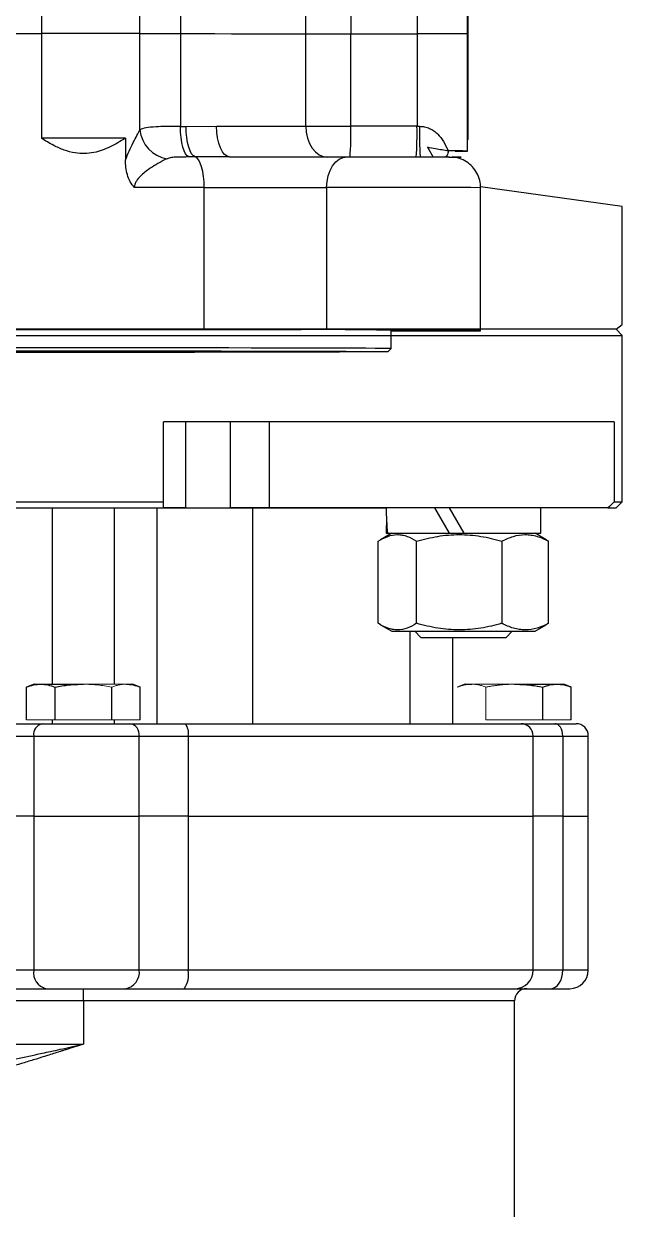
# Model space of a CAD drawing. Header units: millimetres. Extents: x 2028 to 4172, y 863 to 2379.
# Drawn here: x 3467.9 to 3565.1, y 1838.1 to 2030.5 of the extents above; entities that cross this region are included whole.
import ezdxf

# ---------------------------------------------------------------- set-up
doc = ezdxf.new("R2010")
doc.units = ezdxf.units.MM

msp = doc.modelspace()

# ---------------------------------------------------------------- linework, layer by layer
at = {"color": 7, "linetype": 'Continuous', "lineweight": 25}
for p, q in [((3470.735, 2045.884), (3470.735, 2028.884)), ((3486.738, 2028.875), (3486.738, 2045.875)), ((3493.313, 2045.861), (3493.312, 2028.861)), ((3513.661, 2028.834), (3513.661, 2045.834)), ((3520.988, 2045.827), (3520.988, 2028.827)), ((3531.738, 2045.828), (3531.738, 2028.828)), ((3539.936, 2028.811), (3539.936, 2045.811)), ((3540.058, 2028.757), (3540.058, 2045.757)), ((3470.735, 2028.884), (3470.735, 2011.884)), ((3486.738, 2013.267), (3486.738, 2028.875)), ((3493.312, 2028.861), (3493.312, 2013.811)), ((3513.661, 2013.834), (3513.661, 2028.834)), ((3513.661, 2028.834), (3513.669, 2028.834)), ((3520.988, 2028.827), (3531.738, 2028.828)), ((3520.988, 2013.828), (3520.988, 2028.827)), ((3531.738, 2028.828), (3531.738, 2013.828)), ((3539.936, 2009.811), (3539.936, 2028.811)), ((3539.936, 2028.76), (3540.058, 2028.757)), ((3540.058, 2011.757), (3540.058, 2028.757)), ((3494.245, 2013.81), (3499.187, 2013.856)), ((3531.738, 2013.828), (3520.988, 2013.828)), ((3484.38, 2011.884), (3484.38, 2008.357)), ((3539.936, 2011.635), (3540.058, 2011.757)), ((3500.671, 2008.863), (3495.718, 2008.844)), ((3501.308, 2008.865), (3500.671, 2008.863)), ((3527.936, 2008.839), (3527.936, 2008.822)), ((3533.432, 2010.412), (3534.364, 2008.818)), ((3497.19, 1980.878), (3497.19, 2003.878)), ((3517.061, 2003.887), (3517.06, 1980.887)), ((3542.055, 1980.863), (3542.055, 2003.863)), ((3390.058, 1979.885), (3565.058, 1979.885)), ((3477.558, 1980.885), (3391.058, 1980.885)), ((3564.058, 1980.885), (3477.558, 1980.885)), ((3527.558, 1977.757), (3527.558, 1980.757)), ((3531.19, 1980.825), (3531.19, 1980.797)), ((3534.349, 1980.789), (3531.19, 1980.797)), ((3531.349, 1980.825), (3538.63, 1980.842)), ((3534.349, 1980.832), (3534.349, 1980.789)), ((3536.694, 1980.838), (3536.694, 1980.778)), ((3537.558, 1980.757), (3537.558, 1980.84)), ((3538.24, 1980.841), (3538.24, 1980.672)), ((3542.055, 1980.651), (3542.055, 1980.863)), ((3565.058, 1979.885), (3564.058, 1980.885)), ((3565.058, 1952.885), (3565.058, 1979.885)), ((3527.058, 1977.257), (3527.558, 1977.757)), ((3490.558, 1952.885), (3490.558, 1965.885)), ((3563.763, 1965.885), (3490.558, 1965.885)), ((3494.137, 1965.885), (3494.137, 1951.885)), ((3501.439, 1951.885), (3501.439, 1965.885)), ((3507.807, 1951.885), (3507.807, 1965.885)), ((3563.763, 1965.885), (3563.763, 1952.885)), ((3462.558, 1952.885), (3490.558, 1952.885)), ((3490.558, 1951.885), (3490.558, 1952.885)), ((3563.763, 1952.885), (3565.058, 1952.885)), ((3564.058, 1951.885), (3565.058, 1952.885)), ((3462.558, 1951.885), (3490.558, 1951.885)), ((3472.558, 1923.285), (3472.558, 1951.885)), ((3482.558, 1951.885), (3482.558, 1923.285)), ((3489.558, 1916.885), (3489.558, 1951.885)), ((3494.137, 1951.885), (3490.558, 1951.885)), ((3494.137, 1951.885), (3501.439, 1951.885)), ((3507.807, 1951.885), (3501.439, 1951.885)), ((3505.054, 1916.885), (3505.054, 1951.885)), ((3562.748, 1951.885), (3507.807, 1951.885)), ((3551.827, 1951.885), (3526.727, 1951.885)), ((3534.598, 1951.885), (3536.965, 1947.785)), ((3539.39, 1947.785), (3537.023, 1951.885)), ((3551.827, 1947.785), (3551.827, 1951.885)), ((3562.748, 1951.885), (3564.058, 1951.885)), ((3527.652, 1947.785), (3525.82, 1946.728)), ((3526.727, 1947.785), (3526.952, 1947.785)), ((3526.952, 1947.785), (3551.827, 1947.785)), ((3552.734, 1946.728), (3550.902, 1947.785)), ((3525.443, 1933.174), (3525.443, 1946.497)), ((3531.678, 1933.174), (3531.678, 1946.497)), ((3545.512, 1946.497), (3545.512, 1933.174)), ((3553.111, 1946.497), (3552.715, 1946.695)), ((3553.111, 1933.174), (3553.111, 1946.497)), ((3525.824, 1932.941), (3527.652, 1931.885)), ((3527.652, 1931.885), (3539.277, 1931.885)), ((3530.558, 1931.885), (3530.558, 1916.885)), ((3531.36, 1931.885), (3532.36, 1930.885)), ((3539.277, 1931.885), (3550.902, 1931.885)), ((3546.195, 1930.885), (3547.195, 1931.885)), ((3550.902, 1931.885), (3552.731, 1932.941)), ((3552.715, 1932.969), (3553.111, 1933.174)), ((3532.36, 1930.885), (3539.277, 1930.885)), ((3537.558, 1916.885), (3537.558, 1930.885)), ((3539.277, 1930.885), (3546.195, 1930.885)), ((3469.558, 1923.285), (3468.321, 1922.835)), ((3468.321, 1917.485), (3468.321, 1922.835)), ((3469.558, 1923.285), (3470.63, 1923.285)), ((3470.63, 1923.285), (3477.558, 1923.285)), ((3472.939, 1922.835), (3472.939, 1917.485)), ((3482.177, 1917.485), (3482.177, 1922.835)), ((3484.486, 1923.285), (3485.558, 1923.285)), ((3486.796, 1922.835), (3485.558, 1923.285)), ((3486.796, 1917.485), (3486.796, 1922.835)), ((3539.558, 1923.285), (3538.321, 1922.835)), ((3539.558, 1923.285), (3540.63, 1923.285)), ((3547.558, 1923.285), (3554.486, 1923.285)), ((3552.177, 1917.485), (3552.177, 1922.835)), ((3554.486, 1923.285), (3555.558, 1923.285)), ((3556.796, 1922.835), (3555.558, 1923.285)), ((3556.796, 1917.485), (3556.796, 1922.835)), ((3472.558, 1916.885), (3472.558, 1917.485)), ((3482.558, 1917.485), (3482.558, 1916.885)), ((3459.42, 1914.885), (3469.497, 1914.885)), ((3469.497, 1914.885), (3486.639, 1914.885)), ((3469.497, 1914.885), (3469.497, 1901.885)), ((3486.639, 1901.885), (3486.639, 1914.885)), ((3486.639, 1914.885), (3494.585, 1914.885)), ((3494.585, 1914.885), (3494.585, 1901.885)), ((3494.585, 1914.885), (3550.6, 1914.885)), ((3550.6, 1901.885), (3550.6, 1914.885)), ((3550.6, 1914.885), (3555.403, 1914.885)), ((3555.403, 1914.885), (3555.403, 1901.885)), ((3555.403, 1914.885), (3559.558, 1914.885)), ((3559.558, 1901.885), (3559.558, 1914.885)), ((3469.497, 1901.885), (3459.42, 1901.885)), ((3469.497, 1901.885), (3486.639, 1901.885)), ((3469.497, 1901.885), (3469.497, 1876.885)), ((3494.585, 1901.885), (3486.639, 1901.885)), ((3486.639, 1876.885), (3486.639, 1901.885)), ((3494.585, 1901.885), (3550.6, 1901.885)), ((3494.585, 1901.885), (3494.585, 1876.885)), ((3555.403, 1901.885), (3550.6, 1901.885)), ((3550.6, 1876.885), (3550.6, 1901.885)), ((3555.403, 1901.885), (3559.558, 1901.885)), ((3555.403, 1901.885), (3555.403, 1876.885)), ((3559.558, 1876.885), (3559.558, 1901.885)), ((3469.497, 1876.885), (3459.42, 1876.885)), ((3486.639, 1876.885), (3469.497, 1876.885)), ((3494.585, 1876.885), (3486.639, 1876.885)), ((3550.6, 1876.885), (3494.585, 1876.885)), ((3555.403, 1876.885), (3550.6, 1876.885)), ((3559.558, 1876.885), (3555.403, 1876.885)), ((3477.558, 1871.885), (3477.558, 1873.885)), ((3493.904, 1873.885), (3547.678, 1873.885)), ((3477.558, 1871.885), (3415.558, 1871.885)), ((3477.558, 1871.885), (3477.558, 1864.885)), ((3547.558, 1871.885), (3477.558, 1871.885)), ((3547.558, 1828.885), (3547.558, 1871.885)), ((3415.558, 1864.885), (3477.558, 1864.885))]:
    msp.add_line(p, q, dxfattribs=at)
at = {"linetype": 'ByBlock'}
for p, q in [((3565.078, 2000.806), (3542.068, 2004.024)), ((3565.078, 1981.682), (3565.078, 2000.806)), ((3564.058, 1980.885), (3565.078, 1981.682)), ((3426.389, 1951.885), (3526.727, 1951.885))]:
    msp.add_line(p, q, dxfattribs=at)
at = {"color": 144, "linetype": 'Continuous', "lineweight": 18}
for p, q in [((3501.439, 1951.885), (3494.137, 1951.885)), ((3542.939, 1917.485), (3542.939, 1922.835)), ((3472.939, 1917.485), (3468.321, 1917.485)), ((3482.177, 1917.485), (3472.939, 1917.485)), ((3486.796, 1917.485), (3482.177, 1917.485)), ((3552.177, 1917.485), (3542.939, 1917.485)), ((3556.796, 1917.485), (3552.177, 1917.485))]:
    msp.add_line(p, q, dxfattribs=at)
at = {"color": 7, "linetype": 'Continuous', "lineweight": 25, "flags": 128}
for points in [[(3464.524, 2028.882), (3465.294, 2028.883), (3466.066, 2028.883), (3466.84, 2028.883), (3467.616, 2028.884), (3468.394, 2028.884), (3469.173, 2028.884), (3469.953, 2028.884), (3470.735, 2028.884)], [(3464.524, 2028.882), (3465.294, 2028.883), (3466.066, 2028.883), (3466.84, 2028.883), (3467.616, 2028.884), (3468.394, 2028.884), (3469.173, 2028.884), (3469.953, 2028.884), (3470.735, 2028.884)], [(3493.312, 2028.861), (3496.148, 2028.858), (3498.919, 2028.856), (3501.615, 2028.853), (3504.228, 2028.85), (3506.747, 2028.846), (3509.165, 2028.842), (3511.472, 2028.838), (3513.661, 2028.834)], [(3493.312, 2028.861), (3496.148, 2028.858), (3498.919, 2028.856), (3501.615, 2028.853), (3504.228, 2028.85), (3506.747, 2028.846), (3509.165, 2028.842), (3511.472, 2028.838), (3513.661, 2028.834)], [(3494.702, 2008.845), (3494.424, 2009.018), (3494.16, 2009.353), (3493.92, 2009.839), (3493.711, 2010.459), (3493.541, 2011.192), (3493.416, 2012.014), (3493.338, 2012.897), (3493.312, 2013.811)], [(3493.312, 2013.811), (3493.429, 2013.81), (3493.546, 2013.81), (3493.663, 2013.81), (3493.78, 2013.81), (3493.896, 2013.81), (3494.013, 2013.81), (3494.129, 2013.81), (3494.245, 2013.81)], [(3495.718, 2008.844), (3495.423, 2009.017), (3495.144, 2009.353), (3494.889, 2009.838), (3494.668, 2010.458), (3494.488, 2011.192), (3494.355, 2012.013), (3494.273, 2012.896), (3494.245, 2013.81)], [(3501.308, 2008.865), (3500.894, 2008.96), (3500.496, 2009.242), (3500.13, 2009.703), (3499.808, 2010.323), (3499.545, 2011.079), (3499.349, 2011.943), (3499.228, 2012.88), (3499.187, 2013.856)], [(3499.187, 2013.856), (3501.179, 2013.854), (3503.125, 2013.851), (3505.023, 2013.849), (3506.868, 2013.846), (3508.658, 2013.843), (3510.389, 2013.84), (3512.058, 2013.837), (3513.661, 2013.834)], [(3513.661, 2013.834), (3513.729, 2012.859), (3513.93, 2011.921), (3514.257, 2011.057), (3514.698, 2010.301), (3515.234, 2009.68), (3515.846, 2009.219), (3516.51, 2008.936), (3517.2, 2008.841)], [(3531.738, 2013.828), (3531.789, 2013.828), (3531.84, 2013.828), (3531.891, 2013.828), (3531.942, 2013.828), (3531.993, 2013.828), (3532.045, 2013.828), (3532.096, 2013.828), (3532.147, 2013.828)], [(3539.936, 2011.76), (3540.058, 2011.757), (3540.058, 2011.757)], [(3495.718, 2008.844), (3495.591, 2008.844), (3495.465, 2008.844), (3495.338, 2008.844), (3495.211, 2008.844), (3495.084, 2008.844), (3494.957, 2008.845), (3494.83, 2008.845), (3494.702, 2008.845)], [(3497.19, 2003.878), (3497.163, 2004.792), (3497.081, 2005.675), (3496.948, 2006.496), (3496.768, 2007.23), (3496.547, 2007.85), (3496.292, 2008.335), (3496.013, 2008.671), (3495.718, 2008.844)], [(3517.061, 2003.887), (3517.125, 2004.862), (3517.314, 2005.799), (3517.622, 2006.663), (3518.036, 2007.42), (3518.541, 2008.04), (3519.117, 2008.501), (3519.742, 2008.784), (3520.392, 2008.879)], [(3536.816, 2009.824), (3536.804, 2009.629), (3536.769, 2009.442), (3536.713, 2009.269), (3536.637, 2009.117), (3536.545, 2008.992), (3536.439, 2008.9), (3536.325, 2008.842), (3536.206, 2008.823)], [(3497.19, 2003.878), (3495.806, 2003.879), (3494.41, 2003.88), (3493.005, 2003.881), (3491.591, 2003.882), (3490.168, 2003.882), (3488.738, 2003.883), (3487.301, 2003.884), (3485.858, 2003.884)], [(3497.19, 2003.878), (3499.751, 2003.877), (3502.382, 2003.876), (3505.036, 2003.876), (3507.668, 2003.877), (3510.23, 2003.878), (3512.678, 2003.88), (3514.968, 2003.883), (3517.061, 2003.887)], [(3466.65, 1980.861), (3470.772, 1980.863), (3474.941, 1980.864), (3479.128, 1980.864), (3483.304, 1980.863), (3487.441, 1980.862), (3491.507, 1980.86), (3495.476, 1980.857), (3499.319, 1980.853), (3503.01, 1980.849), (3506.522, 1980.844), (3509.831, 1980.839), (3512.913, 1980.832)], [(3467.415, 1980.884), (3471.152, 1980.885), (3474.915, 1980.885), (3478.688, 1980.885), (3482.457, 1980.885), (3486.206, 1980.884), (3489.921, 1980.883), (3493.587, 1980.881), (3497.19, 1980.878)], [(3517.06, 1980.887), (3514.968, 1980.883), (3512.678, 1980.88), (3510.23, 1980.878), (3507.668, 1980.877), (3505.036, 1980.876), (3502.381, 1980.876), (3499.751, 1980.877), (3497.19, 1980.878)], [(3538.63, 1980.842), (3539.982, 1980.846), (3541.014, 1980.851), (3541.702, 1980.856), (3542.028, 1980.861), (3541.984, 1980.866), (3541.571, 1980.871), (3540.8, 1980.875), (3539.689, 1980.88), (3538.266, 1980.884), (3536.566, 1980.887), (3534.631, 1980.89), (3532.509, 1980.892), (3530.252, 1980.894), (3527.916, 1980.895), (3525.559, 1980.895), (3523.239, 1980.894), (3521.013, 1980.892), (3518.937, 1980.89), (3517.06, 1980.887)], [(3532.005, 1980.873), (3532.982, 1980.871), (3533.662, 1980.868), (3534.011, 1980.864), (3534.011, 1980.861), (3533.662, 1980.858), (3532.982, 1980.855), (3532.005, 1980.852), (3530.779, 1980.85), (3529.367, 1980.849), (3527.839, 1980.848), (3526.271, 1980.848), (3524.743, 1980.849), (3523.331, 1980.85), (3522.105, 1980.852), (3521.128, 1980.855), (3520.448, 1980.858), (3520.099, 1980.861), (3520.099, 1980.864), (3520.448, 1980.868), (3521.128, 1980.871), (3522.105, 1980.873), (3523.331, 1980.875), (3524.743, 1980.877), (3526.271, 1980.878), (3527.839, 1980.878), (3529.367, 1980.877), (3530.779, 1980.875), (3532.005, 1980.873)], [(3531.19, 1980.797), (3529.583, 1980.797), (3528.117, 1980.799), (3526.88, 1980.801), (3525.945, 1980.804), (3525.369, 1980.808), (3525.187, 1980.811), (3525.408, 1980.815), (3526.02, 1980.818), (3526.987, 1980.821), (3528.25, 1980.823), (3529.733, 1980.825), (3531.349, 1980.825)], [(3527.558, 1980.619), (3528.512, 1980.619), (3530.834, 1980.62), (3533.061, 1980.622), (3535.141, 1980.624), (3537.021, 1980.627), (3538.654, 1980.631), (3540.001, 1980.635), (3541.028, 1980.639), (3541.71, 1980.644), (3542.03, 1980.649), (3541.98, 1980.654), (3541.562, 1980.659), (3540.784, 1980.664), (3539.668, 1980.668), (3538.24, 1980.672)], [(3532.005, 1980.662), (3532.982, 1980.659), (3533.662, 1980.656), (3534.011, 1980.653), (3534.011, 1980.649), (3533.662, 1980.646), (3532.982, 1980.643), (3532.005, 1980.64), (3530.779, 1980.638), (3529.367, 1980.637), (3527.839, 1980.636), (3527.558, 1980.636)], [(3538.24, 1980.672), (3536.607, 1980.677), (3535.265, 1980.682), (3534.238, 1980.687), (3533.544, 1980.692), (3533.196, 1980.698), (3533.2, 1980.704), (3533.555, 1980.709), (3534.255, 1980.715)], [(3536.694, 1980.778), (3537.215, 1980.77), (3537.499, 1980.762), (3537.547, 1980.754), (3537.357, 1980.746), (3536.931, 1980.738), (3536.27, 1980.73), (3535.377, 1980.723), (3534.255, 1980.715)], [(3527.558, 1977.757), (3527.423, 1977.765), (3526.942, 1977.774), (3526.114, 1977.782), (3524.946, 1977.791), (3523.445, 1977.799), (3521.623, 1977.807), (3519.491, 1977.815), (3517.065, 1977.822), (3514.362, 1977.829), (3511.401, 1977.836), (3508.203, 1977.841), (3504.79, 1977.847), (3501.185, 1977.851), (3497.415, 1977.855), (3493.506, 1977.858), (3489.484, 1977.861), (3485.379, 1977.863), (3481.22, 1977.864), (3477.034, 1977.864), (3472.852, 1977.864), (3468.703, 1977.862), (3464.617, 1977.86)], [(3466.104, 1977.36), (3470.23, 1977.362), (3474.408, 1977.363), (3478.608, 1977.363), (3482.801, 1977.362), (3486.957, 1977.361), (3491.044, 1977.359), (3495.035, 1977.356), (3498.9, 1977.352), (3502.61, 1977.348), (3506.141, 1977.343), (3509.465, 1977.338), (3512.559, 1977.332), (3515.402, 1977.325), (3517.971, 1977.318), (3520.25, 1977.31), (3522.22, 1977.302), (3523.87, 1977.294), (3525.185, 1977.286), (3526.157, 1977.277), (3526.779, 1977.268), (3527.046, 1977.259), (3526.957, 1977.25), (3526.512, 1977.241), (3525.714, 1977.232), (3524.57, 1977.224), (3523.086, 1977.215), (3521.274, 1977.207), (3519.148, 1977.199), (3516.722, 1977.192), (3514.013, 1977.185), (3511.042, 1977.179), (3507.83, 1977.173), (3504.4, 1977.168), (3500.776, 1977.164), (3496.985, 1977.16), (3493.054, 1977.157), (3489.011, 1977.154), (3484.886, 1977.152), (3480.708, 1977.151), (3476.507, 1977.151), (3472.314, 1977.152), (3468.158, 1977.153), (3464.071, 1977.155)], [(3563.763, 1952.885), (3563.255, 1952.385), (3563.001, 1952.135), (3562.748, 1951.885)], [(3555.403, 1914.885), (3555.377, 1915.275), (3555.303, 1915.651), (3555.182, 1915.996), (3555.02, 1916.3), (3554.822, 1916.548), (3554.596, 1916.733), (3554.35, 1916.847), (3554.095, 1916.885)], [(3553.442, 1873.885), (3553.824, 1873.943), (3554.192, 1874.114), (3554.531, 1874.391), (3554.828, 1874.764), (3555.072, 1875.219), (3555.253, 1875.737), (3555.365, 1876.3), (3555.403, 1876.885)]]:
    msp.add_lwpolyline(points, dxfattribs=at)
at = {"color": 7, "linetype": 'Continuous', "lineweight": 25}
for centre, radius, start, end in [((3477.223, -664.263), 2693.155, 89.797567, 90.13802), ((3493.029, 3357.094), 1328.233, 269.728619, 270.012215), ((3520.378, 5573.584), 3544.757, 269.891426, 270.009859), ((3520.38, 5576.588), 3547.76, 269.891621, 270.009825), ((3533.936, 1119.419), 909.411, 89.621935, 90.138469), ((3492.008, 2013.798), 5.296, 185.75485, 260.76773), ((3520.378, 5558.584), 3544.757, 269.891426, 270.009859), ((3470.914, 2012.577), 50.089, 355.71964, 1.43088), ((3481.664, 2012.577), 50.089, 355.71964, 1.43088), ((3594.272, 2012.736), 62.135, 178.9928, 183.52068), ((3477.538, -1638.876), 3650.767, 89.892614, 90.106762), ((3526.931, 1903.593), 105.229, 89.77709, 90.81371), ((3531.763, -379.975), 2388.8, 89.983979, 90.106094), ((3537.511, 1810.91), 198.916, 89.30143, 90.20024), ((3537.634, 1963.074), 45.743, 88.99451, 90.09488), ((3538.317, 2119.342), 109.543, 269.8003, 270.84701), ((3526.413, -1264.33), 3268.23, 89.725781, 90.163967), ((3515.294, 1024.437), 956.398, 89.265301, 90.142651), ((3527.373, -470.641), 2451.307, 89.891742, 89.99569), ((3533.997, 1640.613), 340.176, 89.54566, 89.94065), ((3471.249, 1915.16), 1.773, 103.31436, 188.89993), ((3484.843, 1915.099), 1.809, 353.21502, 81.01826), ((3492.042, 1915.36), 2.587, 349.43631, 36.14524), ((3548.626, 1914.911), 1.974, 359.25215, 89.23209), ((3557.558, 1914.885), 2, 0, 90), ((3472.125, 1876.474), 2.66, 171.10007, 256.68564), ((3483.945, 1876.565), 2.713, 278.98174, 6.78498), ((3490.771, 1876.174), 3.88, 323.85476, 10.56369), ((3547.638, 1876.847), 2.962, 270.76791, 0.74785), ((3556.558, 1876.885), 3, 270, 0), ((3549.558, 1871.885), 2, 90, 180)]:
    msp.add_arc(centre, radius, start, end, dxfattribs=at)
for centre, start_param, end_param in [((3539.277, 1951.885), 4.712389, 4.9021421), ((3539.277, 1947.785), 4.6179404, 4.712389)]:
    msp.add_ellipse(centre, major_axis=(0, -21.737), ratio=0.5773503, start_param=start_param, end_param=end_param, dxfattribs=at)
for points, knots in [([(3484.38, 2008.357), (3484.804, 2009.335), (3485.439, 2010.803), (3486.277, 2012.392), (3486.585, 2012.976), (3486.738, 2013.267)], [0, 0, 0, 0, 0.4999487, 0.7504157, 1, 1, 1, 1]), ([(3489.33, 2013.739), (3488.747, 2013.699), (3487.583, 2013.62), (3487.019, 2013.385), (3486.738, 2013.267)], [0, 0, 0, 0, 0.5005372, 1, 1, 1, 1]), ([(3493.312, 2013.811), (3492.515, 2013.809), (3491.045, 2013.807), (3489.869, 2013.76), (3489.33, 2013.739)], [0, 0, 0, 0, 0.5420141, 1, 1, 1, 1]), ([(3532.147, 2013.828), (3532.428, 2013.811), (3532.994, 2013.776), (3533.781, 2013.5), (3534.495, 2013.087), (3535.288, 2012.408), (3536.123, 2011.332), (3536.574, 2010.35), (3536.816, 2009.824)], [0, 0, 0, 0, 0.12447381, 0.25096604, 0.37147488, 0.50010394, 0.73217742, 1, 1, 1, 1]), ([(3484.38, 2011.884), (3483.576, 2011.395), (3481.972, 2010.42), (3479.237, 2009.397), (3476.603, 2009.315), (3474.425, 2009.932), (3472.581, 2010.756), (3471.394, 2011.482), (3470.735, 2011.884)], [0, 0, 0, 0, 0.1923908, 0.3834722, 0.589159, 0.7155413, 0.8423238, 1, 1, 1, 1]), ([(3491.158, 2008.57), (3490.736, 2008.362), (3489.89, 2007.944), (3488.348, 2006.993), (3487.034, 2006.013), (3486.234, 2005.08), (3485.91, 2004.425), (3485.875, 2004.057), (3485.858, 2003.884)], [0, 0, 0, 0, 0.2492008, 0.4991017, 0.7489308, 0.8742239, 0.9407402, 1, 1, 1, 1]), ([(3494.702, 2008.845), (3494.033, 2008.84), (3493.03, 2008.834), (3491.829, 2008.767), (3491.381, 2008.636), (3491.158, 2008.57)], [0, 0, 0, 0, 0.5005553, 0.7509565, 1, 1, 1, 1]), ([(3501.308, 2008.865), (3503.014, 2008.865), (3506.462, 2008.865), (3511.553, 2008.867), (3516.351, 2008.872), (3519.055, 2008.876), (3520.392, 2008.879)], [0, 0, 0, 0, 0.2473128, 0.5, 0.7526872, 1, 1, 1, 1]), ([(3520.392, 2008.879), (3520.848, 2008.879), (3521.784, 2008.881), (3523.451, 2008.883), (3525.292, 2008.884), (3527.238, 2008.884), (3529.176, 2008.884), (3531.001, 2008.882), (3532.624, 2008.88), (3534.02, 2008.878), (3535.196, 2008.875), (3536.15, 2008.872), (3536.776, 2008.868), (3537.068, 2008.865), (3537.033, 2008.863), (3537.03, 2008.863)], [0, 0, 0, 0, 0.07746204, 0.1591116, 0.24381256, 0.33012598, 0.41643939, 0.50114036, 0.58278992, 0.66025195, 0.73771399, 0.81936355, 0.90406452, 0.99037793, 1, 1, 1, 1]), ([(3536.816, 2009.824), (3536.476, 2009.875), (3535.775, 2009.981), (3534.743, 2010.188), (3533.889, 2010.334), (3533.432, 2010.412)], [0, 0, 0, 0, 0.3043315, 0.6280366, 1, 1, 1, 1]), ([(3536.886, 2008.821), (3537.426, 2008.82), (3538.547, 2008.817), (3539.041, 2008.811), (3538.943, 2008.807), (3538.454, 2008.806), (3538.436, 2008.805)], [0, 0, 0, 0, 0.3133856, 0.650453, 0.9875204, 1, 1, 1, 1]), ([(3542.029, 2003.855), (3542.037, 2003.944), (3542.085, 2004.451), (3541.86, 2005.376), (3541.352, 2006.53), (3540.545, 2007.516), (3539.528, 2008.271), (3538.532, 2008.672), (3537.84, 2008.808), (3537.522, 2008.842), (3537.449, 2008.847), (3537.437, 2008.848)], [0, 0, 0, 0, 0.0358209, 0.2034054, 0.3709909, 0.5385787, 0.7061735, 0.8738152, 0.9601743, 0.9931696, 1, 1, 1, 1]), ([(3485.858, 2003.884), (3485.616, 2004.185), (3485.111, 2004.814), (3484.517, 2006.332), (3484.434, 2007.555), (3484.38, 2008.357)], [0, 0, 0, 0, 0.2406414, 0.5017344, 1, 1, 1, 1]), ([(3500.68, 1977.306), (3499.707, 1977.308), (3497.731, 1977.312), (3494.314, 1977.317), (3490.857, 1977.321), (3487.469, 1977.324), (3483.162, 1977.326), (3478.678, 1977.327), (3474.184, 1977.327), (3470.869, 1977.326), (3467.646, 1977.324), (3464.26, 1977.321), (3460.797, 1977.317), (3457.401, 1977.312), (3454.378, 1977.307), (3451.703, 1977.3), (3449.376, 1977.293), (3447.604, 1977.286), (3446.337, 1977.278), (3445.206, 1977.269), (3444.742, 1977.26), (3444.973, 1977.25), (3445.491, 1977.243), (3446.337, 1977.236), (3447.603, 1977.229), (3449.38, 1977.221), (3451.687, 1977.214), (3453.528, 1977.21), (3454.435, 1977.208)], [0, 0, 0, 0, 0.0388205, 0.078845, 0.1199968, 0.1521637, 0.1843358, 0.249956, 0.2828075, 0.3156641, 0.3478311, 0.3800032, 0.4211504, 0.461176, 0.5, 0.5388194, 0.578845, 0.6199968, 0.6521637, 0.6843358, 0.749956, 0.7828075, 0.8156641, 0.8478311, 0.8800032, 0.9211504, 0.9611772, 1, 1, 1, 1]), ([(3454.435, 1977.208), (3455.408, 1977.206), (3457.385, 1977.202), (3460.801, 1977.197), (3464.259, 1977.193), (3467.646, 1977.19), (3471.953, 1977.188), (3476.437, 1977.187), (3480.931, 1977.187), (3484.247, 1977.189), (3487.469, 1977.19), (3490.855, 1977.193), (3494.318, 1977.197), (3497.715, 1977.202), (3500.737, 1977.207), (3503.412, 1977.214), (3505.739, 1977.221), (3507.511, 1977.229), (3508.778, 1977.236), (3509.909, 1977.245), (3510.374, 1977.255), (3510.142, 1977.264), (3509.624, 1977.271), (3508.778, 1977.278), (3507.512, 1977.285), (3505.735, 1977.293), (3503.429, 1977.3), (3501.587, 1977.304), (3500.68, 1977.306)], [0, 0, 0, 0, 0.0388205, 0.078845, 0.1199968, 0.1521637, 0.1843358, 0.249956, 0.2828075, 0.3156641, 0.3478311, 0.3800032, 0.4211504, 0.461176, 0.5, 0.5388194, 0.578845, 0.6199968, 0.6521637, 0.6843358, 0.749956, 0.7828075, 0.8156641, 0.8478311, 0.8800032, 0.9211504, 0.9611772, 1, 1, 1, 1]), ([(3525.443, 1946.497), (3525.952, 1946.824), (3526.465, 1947.093), (3527.501, 1947.466), (3528.024, 1947.568), (3528.82, 1947.569), (3529.086, 1947.544), (3529.613, 1947.446), (3529.874, 1947.374), (3530.654, 1947.094), (3531.168, 1946.824), (3531.678, 1946.497)], [0, 0, 0, 0, 0.25, 0.25, 0.5, 0.5, 0.625, 0.625, 0.75, 0.75, 1, 1, 1, 1]), ([(3531.678, 1946.497), (3532.807, 1946.824), (3533.945, 1947.093), (3536.244, 1947.466), (3537.405, 1947.568), (3539.17, 1947.569), (3539.76, 1947.544), (3540.929, 1947.446), (3541.51, 1947.374), (3543.241, 1947.094), (3544.381, 1946.824), (3545.512, 1946.497)], [0, 0, 0, 0, 0.25, 0.25, 0.5, 0.5, 0.625, 0.625, 0.75, 0.75, 1, 1, 1, 1]), ([(3545.512, 1946.497), (3546.132, 1946.824), (3546.757, 1947.093), (3548.02, 1947.466), (3548.658, 1947.568), (3549.627, 1947.569), (3549.952, 1947.544), (3550.594, 1947.446), (3550.913, 1947.374), (3551.864, 1947.094), (3552.49, 1946.824), (3553.111, 1946.497)], [0, 0, 0, 0, 0.25, 0.25, 0.5, 0.5, 0.625, 0.625, 0.75, 0.75, 1, 1, 1, 1]), ([(3531.678, 1933.174), (3531.169, 1932.847), (3530.656, 1932.578), (3529.62, 1932.205), (3529.096, 1932.103), (3528.301, 1932.101), (3528.035, 1932.126), (3527.508, 1932.224), (3527.247, 1932.297), (3526.467, 1932.577), (3525.953, 1932.847), (3525.443, 1933.174)], [0, 0, 0, 0, 0.25, 0.25, 0.5, 0.5, 0.625, 0.625, 0.75, 0.75, 1, 1, 1, 1]), ([(3545.512, 1933.174), (3544.382, 1932.847), (3543.245, 1932.578), (3540.946, 1932.205), (3539.784, 1932.103), (3538.02, 1932.101), (3537.429, 1932.126), (3536.26, 1932.224), (3535.68, 1932.297), (3533.949, 1932.577), (3532.809, 1932.847), (3531.678, 1933.174)], [0, 0, 0, 0, 0.25, 0.25, 0.5, 0.5, 0.625, 0.625, 0.75, 0.75, 1, 1, 1, 1]), ([(3553.111, 1933.174), (3552.491, 1932.847), (3551.866, 1932.578), (3550.603, 1932.205), (3549.965, 1932.103), (3548.996, 1932.101), (3548.671, 1932.126), (3548.029, 1932.224), (3547.71, 1932.297), (3546.759, 1932.577), (3546.133, 1932.847), (3545.512, 1933.174)], [0, 0, 0, 0, 0.25, 0.25, 0.5, 0.5, 0.625, 0.625, 0.75, 0.75, 1, 1, 1, 1]), ([(3468.321, 1922.835), (3468.702, 1922.974), (3469.085, 1923.087), (3469.855, 1923.243), (3470.241, 1923.285), (3470.63, 1923.285)], [0, 0, 0, 0, 0.5, 0.5, 1, 1, 1, 1]), ([(3470.63, 1923.285), (3471.019, 1923.285), (3471.405, 1923.243), (3472.175, 1923.087), (3472.558, 1922.974), (3472.939, 1922.835)], [0, 0, 0, 0, 0.5, 0.5, 1, 1, 1, 1]), ([(3472.939, 1922.835), (3473.703, 1922.974), (3474.469, 1923.087), (3476.008, 1923.243), (3476.781, 1923.285), (3477.558, 1923.285)], [0, 0, 0, 0, 0.5, 0.5, 1, 1, 1, 1]), ([(3484.486, 1923.285), (3484.875, 1923.285), (3485.261, 1923.243), (3486.031, 1923.087), (3486.414, 1922.974), (3486.796, 1922.835)], [0, 0, 0, 0, 0.5, 0.5, 1, 1, 1, 1]), ([(3547.558, 1923.285), (3548.335, 1923.285), (3549.108, 1923.243), (3550.647, 1923.087), (3551.413, 1922.974), (3552.177, 1922.835)], [0, 0, 0, 0, 0.5, 0.5, 1, 1, 1, 1]), ([(3552.177, 1922.835), (3552.559, 1922.974), (3552.942, 1923.087), (3553.711, 1923.243), (3554.098, 1923.285), (3554.486, 1923.285)], [0, 0, 0, 0, 0.5, 0.5, 1, 1, 1, 1]), ([(3554.486, 1923.285), (3554.875, 1923.285), (3555.261, 1923.243), (3556.031, 1923.087), (3556.414, 1922.974), (3556.796, 1922.835)], [0, 0, 0, 0, 0.5, 0.5, 1, 1, 1, 1]), ([(3459.42, 1916.885), (3459.549, 1916.885), (3459.808, 1916.885), (3460.196, 1916.885), (3460.583, 1916.885), (3460.97, 1916.885), (3461.355, 1916.885), (3461.74, 1916.885), (3462.124, 1916.885), (3462.897, 1916.885), (3464.05, 1916.885), (3465.549, 1916.885), (3466.996, 1916.885), (3468.143, 1916.885), (3469.018, 1916.885), (3469.648, 1916.885), (3470.258, 1916.885), (3470.646, 1916.885), (3470.84, 1916.885)], [0, 0, 0, 0, 0.0310406, 0.0620339, 0.0929962, 0.1239437, 0.1548924, 0.1858587, 0.2168587, 0.2479084, 0.373937, 0.500008, 0.6260366, 0.7521075, 0.8141375, 0.8760432, 0.9379542, 1, 1, 1, 1]), ([(3470.84, 1916.885), (3470.916, 1916.885), (3471.068, 1916.885), (3471.302, 1916.885), (3471.542, 1916.885), (3471.788, 1916.885), (3472.039, 1916.885), (3472.471, 1916.885), (3473.102, 1916.885), (3473.952, 1916.885), (3474.834, 1916.885), (3475.636, 1916.885), (3476.343, 1916.885), (3476.949, 1916.885), (3477.355, 1916.885), (3477.558, 1916.885)], [0, 0, 0, 0, 0.0413722, 0.0826717, 0.1239368, 0.1652058, 0.2065173, 0.2479093, 0.3739257, 0.5000142, 0.6260306, 0.752119, 0.8347813, 0.9173059, 1, 1, 1, 1]), ([(3477.558, 1916.885), (3477.659, 1916.885), (3477.862, 1916.885), (3478.164, 1916.885), (3478.466, 1916.885), (3478.767, 1916.885), (3479.067, 1916.885), (3479.366, 1916.885), (3479.919, 1916.885), (3480.716, 1916.885), (3481.727, 1916.885), (3482.69, 1916.885), (3483.438, 1916.885), (3483.998, 1916.885), (3484.394, 1916.885), (3484.773, 1916.885), (3485.008, 1916.885), (3485.126, 1916.885)], [0, 0, 0, 0, 0.035381, 0.0706832, 0.1059391, 0.1411812, 0.176442, 0.2117541, 0.2471499, 0.3735492, 0.5000095, 0.6264089, 0.7528692, 0.8147278, 0.8764195, 0.9381187, 1, 1, 1, 1]), ([(3485.126, 1916.885), (3485.209, 1916.885), (3485.376, 1916.885), (3485.634, 1916.885), (3485.898, 1916.885), (3486.167, 1916.885), (3486.443, 1916.885), (3486.725, 1916.885), (3487.255, 1916.885), (3488.063, 1916.885), (3489.187, 1916.885), (3490.366, 1916.885), (3491.387, 1916.885), (3492.219, 1916.885), (3492.848, 1916.885), (3493.485, 1916.885), (3493.916, 1916.885), (3494.131, 1916.885)], [0, 0, 0, 0, 0.0355348, 0.0710273, 0.1064952, 0.1419563, 0.1774283, 0.212929, 0.248476, 0.3742156, 0.5000052, 0.6257448, 0.7515345, 0.8136891, 0.8757548, 0.9378267, 1, 1, 1, 1]), ([(3494.131, 1916.885), (3494.421, 1916.885), (3494.999, 1916.885), (3495.864, 1916.885), (3496.726, 1916.885), (3497.585, 1916.885), (3498.44, 1916.885), (3499.292, 1916.885), (3500.142, 1916.885), (3500.987, 1916.885), (3501.83, 1916.885), (3502.67, 1916.885), (3504.804, 1916.885), (3508.184, 1916.885), (3512.724, 1916.885), (3517.125, 1916.885), (3521.37, 1916.885), (3525.411, 1916.885), (3529.22, 1916.885), (3532.769, 1916.885), (3536.025, 1916.885), (3538.978, 1916.885), (3541.597, 1916.885), (3543.888, 1916.885), (3545.404, 1916.885), (3546.361, 1916.885), (3546.891, 1916.885), (3547.385, 1916.885), (3547.844, 1916.885), (3548.27, 1916.885), (3548.525, 1916.885), (3548.652, 1916.885)], [0, 0, 0, 0, 0.01099053, 0.02197379, 0.03295142, 0.04392506, 0.05489634, 0.06586691, 0.0768384, 0.08781247, 0.09879074, 0.10977487, 0.12076647, 0.18292088, 0.24508187, 0.3084864, 0.37189735, 0.435946, 0.50000088, 0.56404953, 0.62810441, 0.69150893, 0.75491988, 0.81707429, 0.87923528, 0.89937868, 0.91950223, 0.93961602, 0.95973017, 0.9798548, 1, 1, 1, 1]), ([(3548.652, 1916.885), (3548.682, 1916.885), (3548.741, 1916.885), (3548.84, 1916.885), (3548.946, 1916.885), (3549.061, 1916.885), (3549.184, 1916.885), (3549.315, 1916.885), (3549.571, 1916.885), (3549.994, 1916.885), (3550.644, 1916.885), (3551.386, 1916.885), (3552.074, 1916.885), (3552.663, 1916.885), (3553.121, 1916.885), (3553.597, 1916.885), (3553.929, 1916.885), (3554.095, 1916.885)], [0, 0, 0, 0, 0.0355348, 0.0710273, 0.1064952, 0.1419563, 0.1774283, 0.212929, 0.248476, 0.3742156, 0.5000052, 0.6257448, 0.7515345, 0.8136891, 0.8757548, 0.9378267, 1, 1, 1, 1]), ([(3554.095, 1916.885), (3554.171, 1916.885), (3554.323, 1916.885), (3554.543, 1916.885), (3554.756, 1916.885), (3554.963, 1916.885), (3555.163, 1916.885), (3555.356, 1916.885), (3555.703, 1916.885), (3556.164, 1916.885), (3556.669, 1916.885), (3557.068, 1916.885), (3557.304, 1916.885), (3557.437, 1916.885), (3557.506, 1916.885), (3557.55, 1916.885), (3557.555, 1916.885), (3557.558, 1916.885)], [0, 0, 0, 0, 0.035381, 0.0706832, 0.1059391, 0.1411812, 0.176442, 0.2117542, 0.2471499, 0.3735493, 0.5000096, 0.626409, 0.7528693, 0.8147169, 0.8764049, 0.9381078, 1, 1, 1, 1]), ([(3446.59, 1859.885), (3446.792, 1859.886), (3447.2, 1859.888), (3447.823, 1859.901), (3448.464, 1859.922), (3449.122, 1859.952), (3449.799, 1859.99), (3450.494, 1860.037), (3451.207, 1860.093), (3451.938, 1860.159), (3452.688, 1860.233), (3453.455, 1860.316), (3455.183, 1860.519), (3458.023, 1860.92), (3461.813, 1861.571), (3465.774, 1862.334), (3468.746, 1862.954), (3470.96, 1863.43), (3472.309, 1863.722), (3473.87, 1864.065), (3475.643, 1864.459), (3476.896, 1864.738), (3477.558, 1864.885)], [0, 0, 0, 0, 0.0199539, 0.0404578, 0.0615128, 0.0831196, 0.105279, 0.1279918, 0.1512587, 0.1750802, 0.1994571, 0.2243898, 0.2498788, 0.3677378, 0.4999469, 0.6163675, 0.7497501, 0.7861991, 0.8294487, 0.8794986, 0.9363491, 1, 1, 1, 1]), ([(3477.558, 1864.885), (3477.286, 1864.798), (3476.767, 1864.632), (3476.023, 1864.393), (3475.35, 1864.178), (3474.748, 1863.986), (3474.218, 1863.817), (3473.216, 1863.498), (3471.793, 1863.05), (3469.865, 1862.451), (3468.002, 1861.885), (3466.089, 1861.321), (3464.22, 1860.791), (3461.631, 1860.091), (3458.499, 1859.319), (3455.606, 1858.733), (3453.66, 1858.412), (3452.534, 1858.25), (3451.445, 1858.117), (3450.394, 1858.014), (3449.379, 1857.941), (3448.401, 1857.894), (3447.764, 1857.888), (3447.451, 1857.885)], [0, 0, 0, 0, 0.0267307, 0.0511304, 0.073199, 0.0929367, 0.1103434, 0.125419, 0.1915233, 0.2504309, 0.3153356, 0.3751838, 0.4392739, 0.5000601, 0.6314499, 0.7502069, 0.7892104, 0.8270785, 0.8638271, 0.8994736, 0.934037, 0.9675381, 1, 1, 1, 1])]:
    msp.add_open_spline(points, degree=3, knots=knots, dxfattribs=at)
at = {"color": 144, "linetype": 'Continuous', "lineweight": 18}
for points, knots in [([(3477.558, 1923.285), (3477.71, 1923.284), (3478.014, 1923.283), (3478.473, 1923.268), (3478.935, 1923.244), (3479.402, 1923.21), (3480.089, 1923.147), (3481.017, 1923.034), (3481.783, 1922.903), (3482.177, 1922.835)], [0, 0, 0, 0, 0.0978841, 0.19661748, 0.29624165, 0.39679704, 0.49832293, 0.74191914, 1, 1, 1, 1]), ([(3477.558, 1923.285), (3477.656, 1923.285), (3477.853, 1923.285), (3478.146, 1923.285), (3478.439, 1923.285), (3478.73, 1923.285), (3479.019, 1923.285), (3479.308, 1923.285), (3479.843, 1923.285), (3480.612, 1923.285), (3481.57, 1923.285), (3482.458, 1923.285), (3483.12, 1923.285), (3483.595, 1923.285), (3483.92, 1923.285), (3484.221, 1923.285), (3484.398, 1923.285), (3484.486, 1923.285)], [0, 0, 0, 0, 0.0352165, 0.0703165, 0.1053474, 0.1403569, 0.1753928, 0.2105026, 0.2457338, 0.3728435, 0.5000139, 0.6271236, 0.7542941, 0.8158371, 0.877132, 0.9384344, 1, 1, 1, 1]), ([(3482.177, 1922.835), (3482.277, 1922.87), (3482.474, 1922.94), (3482.766, 1923.029), (3483.051, 1923.106), (3483.369, 1923.177), (3483.72, 1923.236), (3484.105, 1923.278), (3484.36, 1923.283), (3484.486, 1923.285)], [0, 0, 0, 0, 0.130962, 0.2582817, 0.3820062, 0.5021869, 0.6706289, 0.8365044, 1, 1, 1, 1]), ([(3538.321, 1922.835), (3538.419, 1922.87), (3538.614, 1922.939), (3538.904, 1923.028), (3539.191, 1923.105), (3539.509, 1923.176), (3539.862, 1923.236), (3540.247, 1923.278), (3540.502, 1923.283), (3540.63, 1923.285)], [0, 0, 0, 0, 0.128981, 0.2552105, 0.3793582, 0.5021855, 0.6697422, 0.8346748, 1, 1, 1, 1]), ([(3540.63, 1923.285), (3540.68, 1923.285), (3540.78, 1923.285), (3540.941, 1923.285), (3541.111, 1923.285), (3541.289, 1923.285), (3541.475, 1923.285), (3541.671, 1923.285), (3542.051, 1923.285), (3542.659, 1923.285), (3543.546, 1923.285), (3544.504, 1923.285), (3545.343, 1923.285), (3546.023, 1923.285), (3546.531, 1923.285), (3547.043, 1923.285), (3547.386, 1923.285), (3547.558, 1923.285)], [0, 0, 0, 0, 0.0352165, 0.0703165, 0.1053474, 0.1403569, 0.1753928, 0.2105026, 0.2457338, 0.3728435, 0.5000139, 0.6271236, 0.7542941, 0.8158371, 0.877132, 0.9384344, 1, 1, 1, 1]), ([(3542.939, 1922.835), (3542.841, 1922.87), (3542.646, 1922.939), (3542.356, 1923.028), (3542.07, 1923.105), (3541.75, 1923.176), (3541.399, 1923.236), (3541.014, 1923.278), (3540.758, 1923.283), (3540.63, 1923.285)], [0, 0, 0, 0, 0.128981, 0.2552105, 0.3793582, 0.5021855, 0.6697422, 0.8346748, 1, 1, 1, 1]), ([(3542.939, 1922.835), (3543.139, 1922.87), (3543.533, 1922.94), (3544.118, 1923.029), (3544.688, 1923.105), (3545.322, 1923.177), (3546.024, 1923.236), (3546.794, 1923.278), (3547.305, 1923.283), (3547.558, 1923.285)], [0, 0, 0, 0, 0.1309248, 0.2582092, 0.3819003, 0.5020495, 0.6705391, 0.8364603, 1, 1, 1, 1])]:
    msp.add_open_spline(points, degree=3, knots=knots, dxfattribs=at)
at = {"color": 7, "linetype": 'Continuous', "lineweight": 25}
for points in [[(3459.42, 1873.885), (3463.89, 1873.885), (3468.201, 1873.885), (3471.512, 1873.885)], [(3471.512, 1873.885), (3473.168, 1873.885), (3475.323, 1873.885), (3477.558, 1873.885)], [(3477.558, 1873.885), (3480.173, 1873.885), (3482.659, 1873.885), (3484.369, 1873.885)], [(3484.369, 1873.885), (3486.858, 1873.885), (3490.196, 1873.885), (3493.904, 1873.885)], [(3547.678, 1873.885), (3548.543, 1873.885), (3550.56, 1873.885), (3553.442, 1873.885)], [(3553.442, 1873.885), (3555.42, 1873.885), (3556.558, 1873.885), (3556.558, 1873.885)]]:
    msp.add_open_spline(points, degree=3, dxfattribs=at)

doc.saveas('drawing.dxf')
